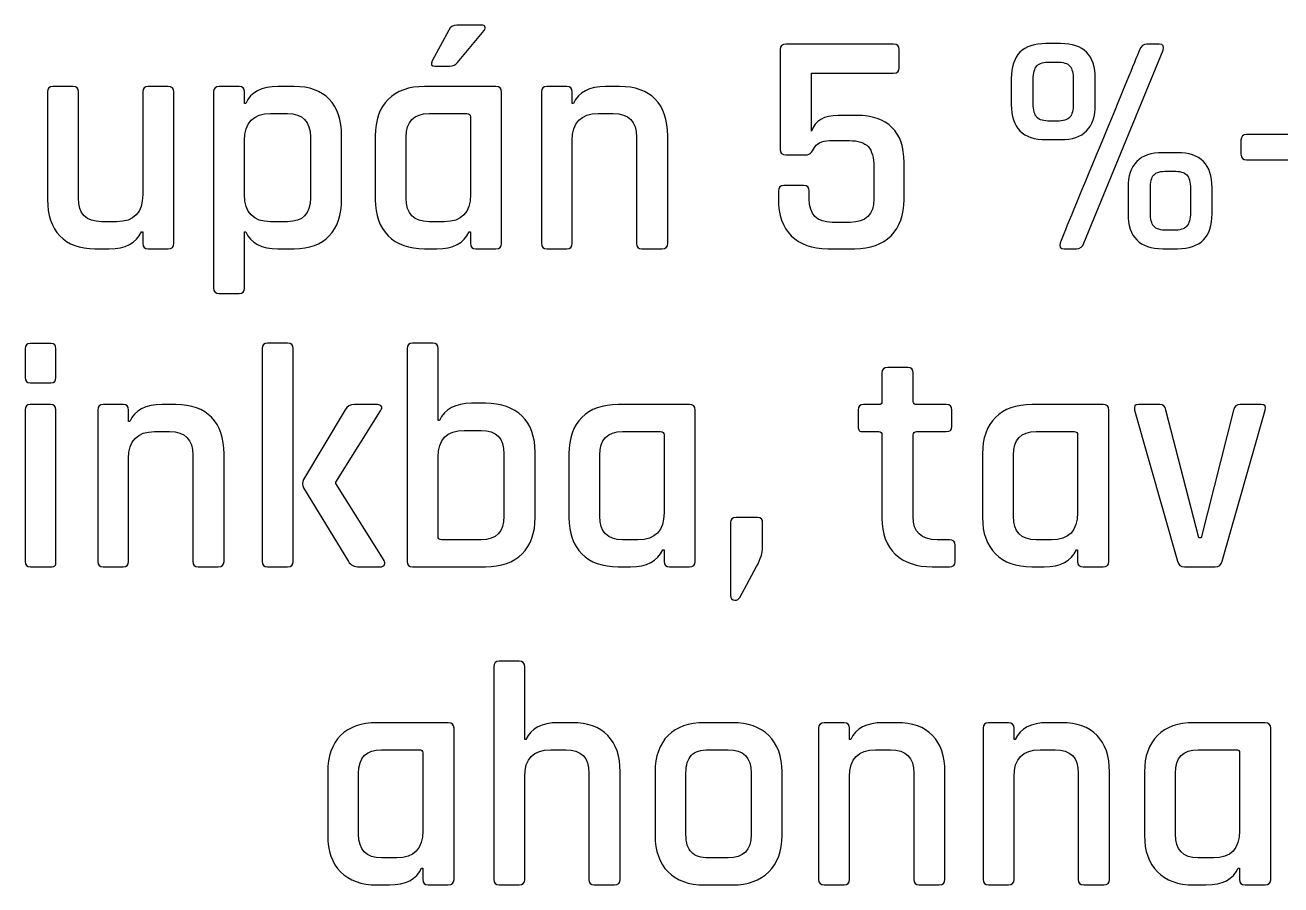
# Model space of a CAD drawing. Extents: x 5 to 177, y 88 to 167.
# Drawn here: x 57.88 to 75.98, y 108.56 to 120.96 of the extents above; entities that cross this region are included whole.
import ezdxf

# ---------------------------------------------------------------- set-up
doc = ezdxf.new("R2010")
doc.units = 0
doc.layers.add('Layer_1', color=7, linetype='CONTINUOUS')

msp = doc.modelspace()

# ---------------------------------------------------------------- linework, layer by layer
at = {"layer": 'Layer_1', "color": 7}
for points in [[(64.457461, 120.958376), (64.099172, 120.958376), (64.099172, 120.958376)], [(63.985069, 120.885064), (63.745841, 120.444644)], [(64.108542, 120.421491), (64.49329, 120.880102)], [(68.763004, 120.605048), (68.763004, 119.164722)], [(70.395702, 120.682769), (68.841276, 120.682769), (68.841276, 120.682769)], [(70.478385, 120.34377), (70.478385, 120.605048)], [(72.80341, 120.692139), (72.592847, 120.692139), (72.592847, 120.692139)], [(73.138549, 117.81645), (74.280118, 120.595676)], [(74.225548, 120.682769), (74.041993, 120.682769), (74.041993, 120.682769)], [(72.652379, 120.425902), (72.74829, 120.425902)], [(72.652379, 120.425902), (72.652379, 120.425902)], [(63.783326, 120.36637), (63.99885, 120.36637)], [(69.212796, 119.430959), (69.212796, 120.265498), (70.395702, 120.265498)], [(72.092896, 120.187777), (72.092896, 119.811849)], [(73.303364, 119.811849), (73.303364, 120.187777)], [(58.568827, 120.073124), (58.279439, 120.073124), (58.279439, 120.073124)], [(59.939702, 120.073124), (59.651415, 120.073124)], [(60.962757, 120.073124), (60.67392, 120.073124), (60.67392, 120.073124)], [(61.755954, 120.073124), (61.52224, 120.073124)], [(64.663616, 120.073124), (63.63615, 120.073124), (63.63615, 120.073124)], [(65.686119, 120.073124), (65.397284, 120.073124), (65.397284, 120.073124)], [(66.447348, 120.073124), (66.245605, 120.073124)], [(72.409293, 119.82563), (72.409293, 120.173996)], [(72.986415, 120.173996), (72.986415, 119.82563)], [(58.201718, 119.994853), (58.201718, 118.444835)], [(58.646548, 118.463574), (58.646548, 119.994853)], [(59.57259, 119.994853), (59.57259, 118.513736)], [(60.022382, 117.812039), (60.022382, 119.994853)], [(60.595645, 119.994853), (60.595645, 117.165465)], [(61.058668, 119.830038), (61.040478, 119.830038), (61.040478, 119.994853)], [(64.745746, 117.812039), (64.745746, 119.995403)], [(65.319563, 119.994853), (65.319563, 117.812039)], [(65.782032, 119.830038), (65.764393, 119.830038), (65.764393, 119.994853)], [(61.416957, 119.683415), (61.659493, 119.683415)], [(61.416957, 119.683415), (61.416957, 119.683415)], [(63.70009, 119.683415), (64.245795, 119.683415)], [(63.70009, 119.683415), (63.70009, 119.683415)], [(66.140322, 119.683415), (66.355296, 119.683415)], [(69.868189, 119.655853), (69.598094, 119.655853)], [(64.296507, 119.637664), (64.296507, 118.513736)], [(72.74829, 119.573173), (72.652379, 119.573173)], [(61.040478, 118.513736), (61.040478, 119.293155)], [(61.990221, 119.343868), (61.990221, 118.463574)], [(62.438909, 118.444835), (62.438909, 119.362057)], [(62.925633, 119.362057), (62.925633, 118.444835)], [(63.370466, 118.463574), (63.370466, 119.343868)], [(65.764393, 117.812039), (65.764393, 119.293706)], [(66.690435, 119.343868), (66.690435, 117.812039)], [(67.140226, 117.812039), (67.140226, 119.362057)], [(69.474072, 119.293155), (69.758498, 119.293155)], [(72.592847, 119.306936), (72.80341, 119.306936)], [(75.403493, 119.298117), (75.403493, 119.09637)], [(76.389619, 119.380796), (75.481767, 119.380796), (75.481767, 119.380796)], [(74.48627, 119.11897), (74.275707, 119.11897), (74.275707, 119.11897)], [(68.841276, 119.087), (69.130113, 119.087)], [(70.547286, 118.444835), (70.547286, 118.976756)], [(75.481767, 119.013687), (76.389619, 119.013687)], [(70.111276, 118.912816), (70.111276, 118.449796)], [(74.339648, 118.853284), (74.431703, 118.853284)], [(74.339648, 118.853284), (74.339648, 118.853284)], [(68.735993, 118.564449), (68.735993, 118.444835)], [(69.102551, 118.646578), (68.813714, 118.646578)], [(69.180273, 118.449796), (69.180273, 118.564449)], [(73.775756, 118.614608), (73.775756, 118.23868)], [(74.097114, 118.256869), (74.097114, 118.600827)], [(74.674236, 118.600827), (74.674236, 118.256869)], [(74.986224, 118.23868), (74.986224, 118.614608)], [(59.197215, 118.124027), (58.977279, 118.124027)], [(61.659493, 118.124027), (61.416957, 118.124027)], [(63.920026, 118.124027), (63.70009, 118.124027)], [(69.772279, 118.114657), (69.510453, 118.114657)], [(59.554401, 117.977404), (59.57259, 117.977404), (59.57259, 117.812039)], [(61.040478, 117.165465), (61.040478, 117.977404), (61.058668, 117.977404)], [(64.278315, 117.977404), (64.296507, 117.977404), (64.296507, 117.812039)], [(74.431703, 118.000005), (74.339648, 118.000005)], [(58.885226, 117.734318), (59.091932, 117.734318)], [(59.651415, 117.734318), (59.939702, 117.734318)], [(61.52224, 117.734318), (61.755954, 117.734318)], [(63.63615, 117.734318), (63.814743, 117.734318)], [(64.374228, 117.734318), (64.663616, 117.734318)], [(65.397284, 117.734318), (65.686119, 117.734318)], [(66.768156, 117.734318), (67.057544, 117.734318)], [(69.44651, 117.734318), (69.836219, 117.734318)], [(72.853573, 117.734318), (73.032716, 117.734318)], [(74.275707, 117.734318), (74.48627, 117.734318)], [(60.67392, 117.087741), (60.962757, 117.087741)], [(57.878156, 116.293991), (57.878156, 115.876723)], [(58.249673, 116.367304), (57.951466, 116.367304), (57.951466, 116.367304)], [(58.322986, 115.876723), (58.322986, 116.293991)], [(61.295139, 116.293991), (61.295139, 113.225928)], [(61.662248, 116.372265), (61.37286, 116.372265), (61.37286, 116.372265)], [(61.739969, 113.225928), (61.739969, 116.293991)], [(63.386451, 116.293991), (63.386451, 113.225928)], [(63.75356, 116.372265), (63.464172, 116.372265), (63.464172, 116.372265)], [(63.84947, 115.257708), (63.830731, 115.257708), (63.830731, 116.293991)], [(70.600203, 116.023345), (70.310815, 116.023345), (70.310815, 116.023345)], [(70.228133, 115.945624), (70.228133, 115.532764)], [(70.677924, 115.532764), (70.677924, 115.945624)], [(57.951466, 115.799001), (58.249673, 115.799001)], [(58.245265, 115.487013), (57.951466, 115.487013), (57.951466, 115.487013)], [(59.290921, 115.487013), (59.002083, 115.487013), (59.002083, 115.487013)], [(60.052148, 115.487013), (59.850404, 115.487013)], [(62.955399, 115.487013), (62.625221, 115.487013), (62.625221, 115.487013)], [(64.514236, 115.505202), (64.313043, 115.505202)], [(67.453868, 115.487013), (66.426402, 115.487013), (66.426402, 115.487013)], [(70.182382, 115.487013), (69.962449, 115.487013)], [(71.154727, 115.487013), (70.728086, 115.487013)], [(73.415813, 115.487013), (72.388346, 115.487013), (72.388346, 115.487013)], [(74.23216, 115.487013), (73.925134, 115.487013), (73.925134, 115.487013)], [(75.695088, 115.487013), (75.392469, 115.487013)], [(57.878156, 115.409292), (57.878156, 113.225928)], [(58.322986, 113.225928), (58.322986, 115.409292)], [(58.924362, 115.408742), (58.924362, 113.225928)], [(59.386831, 115.243927), (59.369192, 115.243927), (59.369192, 115.408742)], [(62.491826, 115.4137), (61.891003, 114.409387)], [(63.051312, 113.239709), (62.354576, 114.349305), (62.354576, 114.368047), (63.00115, 115.394961)], [(67.535998, 113.225928), (67.535998, 115.408742)], [(69.884174, 115.408742), (69.884174, 115.170617)], [(71.23741, 115.170617), (71.23741, 115.408742)], [(73.497942, 113.225928), (73.497942, 115.408742)], [(73.870013, 115.408742), (74.489028, 113.230339)], [(75.296008, 115.408742), (74.828575, 113.565478), (74.796055, 113.565478), (74.319254, 115.408742)], [(75.131193, 113.230339), (75.750208, 115.408742)], [(59.745121, 115.097304), (59.960095, 115.097304)], [(64.207209, 115.115493), (64.450296, 115.115493)], [(64.207209, 115.115493), (64.207209, 115.115493)], [(66.490895, 115.097304), (67.036047, 115.097304)], [(66.490895, 115.097304), (66.490895, 115.097304)], [(67.08731, 115.051002), (67.08731, 113.927625)], [(69.962449, 115.097304), (70.182382, 115.097304)], [(70.228133, 115.051002), (70.228133, 113.849904)], [(70.677924, 113.872505), (70.677924, 115.051002)], [(70.728086, 115.097304), (71.154727, 115.097304)], [(72.45284, 115.097304), (72.997991, 115.097304)], [(72.45284, 115.097304), (72.45284, 115.097304)], [(73.048701, 115.051002), (73.048701, 113.927625)], [(60.295234, 114.757757), (60.295234, 113.225928)], [(60.745026, 113.225928), (60.745026, 114.775946)], [(64.780473, 114.775946), (64.780473, 113.877463)], [(65.229715, 113.858724), (65.229715, 114.799097)], [(65.715885, 114.775946), (65.715885, 113.858724)], [(66.160715, 113.877463), (66.160715, 114.757757)], [(71.677279, 114.775946), (71.677279, 113.858724)], [(72.122659, 113.877463), (72.122659, 114.757757)], [(59.369192, 113.225928), (59.369192, 114.707594)], [(63.830731, 113.588075), (63.830731, 114.730195)], [(61.891003, 114.285365), (62.537577, 113.225928)], [(68.435581, 113.858724), (68.123593, 113.858724), (68.123593, 113.858724)], [(68.045872, 113.785411), (68.045872, 112.739758)], [(68.508894, 113.427674), (68.508894, 113.785411)], [(64.450296, 113.537916), (63.88144, 113.537916)], [(66.710828, 113.537916), (66.490895, 113.537916)], [(71.201029, 113.537916), (71.021883, 113.537916)], [(72.672773, 113.537916), (72.45284, 113.537916)], [(67.068567, 113.391293), (67.08731, 113.391293), (67.08731, 113.225928)], [(71.283158, 113.221519), (71.283158, 113.459644)], [(73.030512, 113.391293), (73.048701, 113.391293), (73.048701, 113.225928)], [(57.956427, 113.148207), (58.249673, 113.148207)], [(59.002083, 113.148207), (59.290921, 113.148207)], [(60.372955, 113.148207), (60.662343, 113.148207)], [(61.37286, 113.148207), (61.662248, 113.148207)], [(62.693573, 113.148207), (62.99178, 113.148207)], [(63.464172, 113.148207), (64.514236, 113.148207)], [(66.426402, 113.148207), (66.605548, 113.148207)], [(67.165031, 113.148207), (67.453868, 113.148207)], [(68.178164, 112.707785), (68.4218, 113.152618)], [(70.953534, 113.148207), (71.201029, 113.148207)], [(72.388346, 113.148207), (72.567492, 113.148207)], [(73.126975, 113.148207), (73.415813, 113.148207)], [(74.5899, 113.148207), (75.030322, 113.148207)], [(64.63385, 111.70788), (64.63385, 108.639817)], [(65.000959, 111.786154), (64.711572, 111.786154), (64.711572, 111.786154)], [(65.09687, 110.657816), (65.078681, 110.657816), (65.078681, 111.70788)], [(63.977904, 110.900902), (62.950437, 110.900902), (62.950437, 110.900902)], [(64.060036, 108.639817), (64.060036, 110.822631)], [(65.761636, 110.900902), (65.560442, 110.900902)], [(68.072881, 110.900902), (67.669393, 110.900902), (67.669393, 110.900902)], [(69.315872, 110.822631), (69.315872, 108.639817)], [(69.682981, 110.900902), (69.394146, 110.900902), (69.394146, 110.900902)], [(69.778894, 110.657816), (69.760702, 110.657816), (69.760702, 110.822631)], [(70.44366, 110.900902), (70.242464, 110.900902)], [(71.687202, 110.822631), (71.687202, 108.639817)], [(72.053758, 110.900902), (71.764923, 110.900902), (71.764923, 110.900902)], [(72.149671, 110.657816), (72.132032, 110.657816), (72.132032, 110.822631)], [(72.814987, 110.900902), (72.613243, 110.900902)], [(75.750208, 110.900902), (74.722742, 110.900902), (74.722742, 110.900902)], [(75.832341, 108.639817), (75.832341, 110.822631)], [(63.014931, 110.511193), (63.560082, 110.511193)], [(63.014931, 110.511193), (63.014931, 110.511193)], [(63.610795, 110.464891), (63.610795, 109.341514)], [(65.454609, 110.511193), (65.670134, 110.511193)], [(67.733884, 110.511193), (68.013351, 110.511193)], [(67.733884, 110.511193), (67.733884, 110.511193)], [(70.137184, 110.511193), (70.352158, 110.511193)], [(72.50796, 110.511193), (72.722935, 110.511193)], [(74.787235, 110.511193), (75.332387, 110.511193)], [(74.787235, 110.511193), (74.787235, 110.511193)], [(75.383099, 110.464891), (75.383099, 109.341514)], [(62.239923, 110.189835), (62.239923, 109.272612)], [(62.684753, 109.291352), (62.684753, 110.171645)], [(65.078681, 108.639817), (65.078681, 110.121483)], [(66.005273, 110.171645), (66.005273, 108.639817)], [(66.454514, 108.639817), (66.454514, 110.189835)], [(66.958876, 110.189835), (66.958876, 109.272612)], [(67.403706, 109.286393), (67.403706, 110.176054)], [(68.343529, 110.176054), (68.343529, 109.286393)], [(68.788359, 109.272612), (68.788359, 110.189835)], [(69.760702, 108.639817), (69.760702, 110.121483)], [(70.687297, 110.171645), (70.687297, 108.639817)], [(71.136535, 108.639817), (71.136535, 110.189835)], [(72.132032, 108.639817), (72.132032, 110.121483)], [(73.058074, 110.171645), (73.058074, 108.639817)], [(73.507865, 108.639817), (73.507865, 110.189835)], [(74.012227, 110.189835), (74.012227, 109.272612)], [(74.457058, 109.291352), (74.457058, 110.171645)], [(63.234866, 108.951805), (63.014931, 108.951805)], [(63.592603, 108.805182), (63.610795, 108.805182), (63.610795, 108.639817)], [(68.013351, 108.951805), (67.733884, 108.951805)], [(75.007171, 108.951805), (74.787235, 108.951805)], [(75.36491, 108.805182), (75.383099, 108.805182), (75.383099, 108.639817)], [(62.950437, 108.562095), (63.129583, 108.562095)], [(63.689066, 108.562095), (63.977904, 108.562095)], [(64.711572, 108.562095), (65.000959, 108.562095)], [(66.082443, 108.562095), (66.371831, 108.562095)], [(67.669393, 108.562095), (68.072881, 108.562095)], [(69.394146, 108.562095), (69.682981, 108.562095)], [(70.765018, 108.562095), (71.054406, 108.562095)], [(71.764923, 108.562095), (72.053758, 108.562095)], [(73.135795, 108.562095), (73.425183, 108.562095)], [(74.722742, 108.562095), (74.901888, 108.562095)], [(75.461371, 108.562095), (75.750208, 108.562095)]]:
    msp.add_lwpolyline(points, dxfattribs=at)
for points in [[(64.099172, 120.958376), (64.044491, 120.958376), (64.006236, 120.933747), (63.985069, 120.885064)], [(64.505417, 120.93743), (64.497656, 120.951188), (64.481803, 120.958376), (64.457461, 120.958376)], [(64.49329, 120.880102), (64.508812, 120.904444), (64.513178, 120.923672), (64.505417, 120.93743)], [(68.841276, 120.682769), (68.789417, 120.682769), (68.763004, 120.656907), (68.763004, 120.605048)], [(70.478385, 120.605048), (70.478385, 120.656907), (70.450735, 120.682769), (70.395702, 120.682769)], [(72.592847, 120.692139), (72.259472, 120.692139), (72.092896, 120.523974), (72.092896, 120.187777)], [(73.303364, 120.187777), (73.303364, 120.523974), (73.136433, 120.692139), (72.80341, 120.692139)], [(73.940568, 120.600637), (73.873541, 120.432715), (73.684122, 119.971965), (73.372266, 119.219842)], [(74.041993, 120.682769), (73.998955, 120.682769), (73.965263, 120.65567), (73.940568, 120.600637)], [(74.280118, 120.595676), (74.301638, 120.653531), (74.283403, 120.682769), (74.225548, 120.682769)], [(63.745841, 120.444644), (63.721499, 120.392433), (63.73429, 120.36637), (63.783326, 120.36637)], [(63.99885, 120.36637), (64.044711, 120.36637), (64.081025, 120.384805), (64.108542, 120.421491)], [(72.409293, 120.173996), (72.409293, 120.268893), (72.426381, 120.334643), (72.461659, 120.371332)], [(72.461659, 120.371332), (72.496937, 120.40802), (72.560304, 120.425902), (72.652379, 120.425902)], [(72.74829, 120.425902), (72.839659, 120.425902), (72.902939, 120.40703), (72.936806, 120.368574)], [(72.936806, 120.368574), (72.970319, 120.330477), (72.986415, 120.265718), (72.986415, 120.173996)], [(70.395702, 120.265498), (70.450735, 120.265498), (70.478385, 120.291911), (70.478385, 120.34377)], [(58.279439, 120.073124), (58.227581, 120.073124), (58.201718, 120.046711), (58.201718, 119.994853)], [(58.646548, 119.994853), (58.646548, 120.046711), (58.620685, 120.073124), (58.568827, 120.073124)], [(59.651415, 120.073124), (59.599203, 120.073124), (59.57259, 120.046711), (59.57259, 119.994853)], [(60.022382, 119.994853), (60.022382, 120.046711), (59.995088, 120.073124), (59.939702, 120.073124)], [(60.67392, 120.073124), (60.621709, 120.073124), (60.595645, 120.046711), (60.595645, 119.994853)], [(61.040478, 119.994853), (61.040478, 120.046711), (61.014263, 120.073124), (60.962757, 120.073124)], [(61.52224, 120.073124), (61.286585, 120.073124), (61.132045, 119.991963), (61.058668, 119.830038)], [(62.26252, 119.88957), (62.144693, 120.011984), (61.976087, 120.073124), (61.755954, 120.073124)], [(63.63615, 120.073124), (63.409666, 120.073124), (63.234666, 120.011191), (63.110841, 119.887366)], [(64.745746, 119.995403), (64.745746, 120.047261), (64.71865, 120.073124), (64.663616, 120.073124)], [(65.397284, 120.073124), (65.345073, 120.073124), (65.319563, 120.046711), (65.319563, 119.994853)], [(65.764393, 119.994853), (65.764393, 120.046711), (65.737624, 120.073124), (65.686119, 120.073124)], [(66.245605, 120.073124), (66.009949, 120.073124), (65.85541, 119.991963), (65.782032, 119.830038)], [(66.96108, 119.88957), (66.841841, 120.011984), (66.670657, 120.073124), (66.447348, 120.073124)], [(62.438909, 119.362057), (62.438909, 119.591362), (62.379995, 119.767156), (62.26252, 119.88957)], [(63.110841, 119.887366), (62.987016, 119.763541), (62.925633, 119.588187), (62.925633, 119.362057)], [(67.140226, 119.362057), (67.140226, 119.591362), (67.080319, 119.767156), (66.96108, 119.88957)], [(72.461659, 119.628294), (72.426381, 119.664983), (72.409293, 119.730732), (72.409293, 119.82563)], [(72.986415, 119.82563), (72.986415, 119.733907), (72.970319, 119.668598), (72.936806, 119.630498)], [(61.040478, 119.293155), (61.040478, 119.553152), (61.166132, 119.683415), (61.416957, 119.683415)], [(61.659493, 119.683415), (61.879627, 119.683415), (61.990221, 119.569998), (61.990221, 119.343868)], [(63.370466, 119.343868), (63.370466, 119.569998), (63.479957, 119.683415), (63.70009, 119.683415)], [(64.245795, 119.683415), (64.279661, 119.683415), (64.296507, 119.668003), (64.296507, 119.637664)], [(65.764393, 119.293706), (65.764393, 119.553703), (65.889497, 119.683415), (66.140322, 119.683415)], [(66.355296, 119.683415), (66.578604, 119.683415), (66.690435, 119.569998), (66.690435, 119.343868)], [(69.598094, 119.655853), (69.393483, 119.655853), (69.265007, 119.580536), (69.212796, 119.430959)], [(70.373105, 119.483875), (70.257041, 119.598528), (70.088675, 119.655853), (69.868189, 119.655853)], [(72.092896, 119.811849), (72.092896, 119.475651), (72.259472, 119.306936), (72.592847, 119.306936)], [(72.80341, 119.306936), (73.136433, 119.306936), (73.303364, 119.475651), (73.303364, 119.811849)], [(70.547286, 118.976756), (70.547286, 119.200064), (70.489168, 119.36887), (70.373105, 119.483875)], [(72.652379, 119.573173), (72.560304, 119.573173), (72.496937, 119.591605), (72.461659, 119.628294)], [(72.936806, 119.630498), (72.902939, 119.592045), (72.839659, 119.573173), (72.74829, 119.573173)], [(69.329653, 119.261185), (69.368106, 119.282705), (69.415863, 119.293155), (69.474072, 119.293155)], [(69.758498, 119.293155), (69.886909, 119.293155), (69.977528, 119.263917), (70.030797, 119.206061)], [(75.481767, 119.380796), (75.429556, 119.380796), (75.403493, 119.35315), (75.403493, 119.298117)], [(68.763004, 119.164722), (68.763004, 119.112863), (68.789417, 119.087), (68.841276, 119.087)], [(69.130113, 119.087), (69.178797, 119.087), (69.220622, 119.122081), (69.254136, 119.192283)], [(69.254136, 119.192283), (69.26613, 119.216625), (69.291553, 119.239666), (69.329653, 119.261185)], [(70.030797, 119.206061), (70.084419, 119.147853), (70.111276, 119.050399), (70.111276, 118.912816)], [(73.372266, 119.219842), (73.060058, 118.46772), (72.869205, 117.999894), (72.799002, 117.81645)], [(74.275707, 119.11897), (73.942332, 119.11897), (73.775756, 118.950806), (73.775756, 118.614608)], [(74.986224, 118.614608), (74.986224, 118.950806), (74.819998, 119.11897), (74.48627, 119.11897)], [(75.403493, 119.09637), (75.403493, 119.041337), (75.429556, 119.013687), (75.481767, 119.013687)], [(74.097114, 118.600827), (74.097114, 118.695725), (74.113562, 118.761474), (74.146723, 118.798163)], [(74.146723, 118.798163), (74.18059, 118.834852), (74.245103, 118.853284), (74.339648, 118.853284)], [(74.431703, 118.853284), (74.523422, 118.853284), (74.586592, 118.834852), (74.62187, 118.798163)], [(74.62187, 118.798163), (74.657148, 118.761474), (74.674236, 118.695725), (74.674236, 118.600827)], [(68.813714, 118.646578), (68.761858, 118.646578), (68.735993, 118.619482), (68.735993, 118.564449)], [(69.180273, 118.564449), (69.180273, 118.619482), (69.15441, 118.646578), (69.102551, 118.646578)], [(58.201718, 118.444835), (58.201718, 118.218704), (58.260832, 118.043351), (58.37866, 117.919526)], [(58.977279, 118.124027), (58.757145, 118.124027), (58.646548, 118.237091), (58.646548, 118.463574)], [(59.57259, 118.513736), (59.57259, 118.253739), (59.447687, 118.124027), (59.197215, 118.124027)], [(61.416957, 118.124027), (61.166132, 118.124027), (61.040478, 118.253739), (61.040478, 118.513736)], [(61.990221, 118.463574), (61.990221, 118.237091), (61.879627, 118.124027), (61.659493, 118.124027)], [(62.26252, 117.919526), (62.379995, 118.043351), (62.438909, 118.218704), (62.438909, 118.444835)], [(62.925633, 118.444835), (62.925633, 118.221526), (62.987016, 118.047519), (63.110841, 117.922283)], [(63.70009, 118.124027), (63.479957, 118.124027), (63.370466, 118.237091), (63.370466, 118.463574)], [(64.296507, 118.513736), (64.296507, 118.253739), (64.170851, 118.124027), (63.920026, 118.124027)], [(68.735993, 118.444835), (68.735993, 118.221526), (68.797576, 118.047519), (68.921754, 117.922283)], [(69.510453, 118.114657), (69.290317, 118.114657), (69.180273, 118.226841), (69.180273, 118.449796)], [(70.111276, 118.449796), (70.111276, 118.226841), (69.998762, 118.114657), (69.772279, 118.114657)], [(70.359324, 117.922283), (70.484913, 118.047519), (70.547286, 118.221526), (70.547286, 118.444835)], [(73.775756, 118.23868), (73.775756, 117.902483), (73.942332, 117.734318), (74.275707, 117.734318)], [(74.146723, 118.057329), (74.113562, 118.095429), (74.097114, 118.162325), (74.097114, 118.256869)], [(74.48627, 117.734318), (74.819998, 117.734318), (74.986224, 117.902483), (74.986224, 118.23868)], [(74.674236, 118.256869), (74.674236, 118.162325), (74.657148, 118.095429), (74.62187, 118.057329)], [(74.339648, 118.000005), (74.245103, 118.000005), (74.18059, 118.018877), (74.146723, 118.057329)], [(74.62187, 118.057329), (74.586592, 118.018877), (74.523422, 118.000005), (74.431703, 118.000005)], [(58.37866, 117.919526), (58.496135, 117.795701), (58.665093, 117.734318), (58.885226, 117.734318)], [(59.091932, 117.734318), (59.327234, 117.734318), (59.481023, 117.815126), (59.554401, 117.977404)], [(61.058668, 117.977404), (61.132045, 117.815479), (61.286585, 117.734318), (61.52224, 117.734318)], [(61.755954, 117.734318), (61.976087, 117.734318), (62.144693, 117.795701), (62.26252, 117.919526)], [(63.110841, 117.922283), (63.234666, 117.797047), (63.409666, 117.734318), (63.63615, 117.734318)], [(63.814743, 117.734318), (64.050045, 117.734318), (64.204937, 117.815126), (64.278315, 117.977404)], [(68.921754, 117.922283), (69.045579, 117.797047), (69.220379, 117.734318), (69.44651, 117.734318)], [(69.836219, 117.734318), (70.059527, 117.734318), (70.234088, 117.797047), (70.359324, 117.922283)], [(59.57259, 117.812039), (59.57259, 117.760181), (59.599203, 117.734318), (59.651415, 117.734318)], [(59.939702, 117.734318), (59.995088, 117.734318), (60.022382, 117.760181), (60.022382, 117.812039)], [(64.296507, 117.812039), (64.296507, 117.760181), (64.32237, 117.734318), (64.374228, 117.734318)], [(64.663616, 117.734318), (64.71865, 117.734318), (64.745746, 117.760181), (64.745746, 117.812039)], [(65.319563, 117.812039), (65.319563, 117.760181), (65.345073, 117.734318), (65.397284, 117.734318)], [(65.686119, 117.734318), (65.737624, 117.734318), (65.764393, 117.760181), (65.764393, 117.812039)], [(66.690435, 117.812039), (66.690435, 117.760181), (66.716298, 117.734318), (66.768156, 117.734318)], [(67.057544, 117.734318), (67.112577, 117.734318), (67.140226, 117.760181), (67.140226, 117.812039)], [(72.799002, 117.81645), (72.780305, 117.761417), (72.798892, 117.734318), (72.853573, 117.734318)], [(73.032716, 117.734318), (73.084574, 117.734318), (73.119852, 117.761417), (73.138549, 117.81645)], [(60.595645, 117.165465), (60.595645, 117.113607), (60.621709, 117.087741), (60.67392, 117.087741)], [(60.962757, 117.087741), (61.014263, 117.087741), (61.040478, 117.113607), (61.040478, 117.165465)], [(57.951466, 116.367304), (57.90243, 116.367304), (57.878156, 116.342677), (57.878156, 116.293991)], [(58.322986, 116.293991), (58.322986, 116.342677), (58.298357, 116.367304), (58.249673, 116.367304)], [(61.37286, 116.372265), (61.321002, 116.372265), (61.295139, 116.346205), (61.295139, 116.293991)], [(61.739969, 116.293991), (61.739969, 116.346205), (61.713753, 116.372265), (61.662248, 116.372265)], [(63.464172, 116.372265), (63.412314, 116.372265), (63.386451, 116.345852), (63.386451, 116.293991)], [(63.830731, 116.293991), (63.830728, 116.345852), (63.805065, 116.372265), (63.75356, 116.372265)], [(70.310815, 116.023345), (70.255782, 116.023345), (70.228133, 115.997483), (70.228133, 115.945624)], [(70.677924, 115.945624), (70.677924, 115.997483), (70.652061, 116.023345), (70.600203, 116.023345)], [(57.878156, 115.876723), (57.878156, 115.824511), (57.90243, 115.799001), (57.951466, 115.799001)], [(58.249673, 115.799001), (58.298357, 115.799001), (58.322986, 115.824511), (58.322986, 115.876723)], [(57.951466, 115.487013), (57.90243, 115.487013), (57.878156, 115.46115), (57.878156, 115.409292)], [(58.322986, 115.409292), (58.322986, 115.46115), (58.297123, 115.487013), (58.245265, 115.487013)], [(59.002083, 115.487013), (58.949872, 115.487013), (58.924362, 115.4606), (58.924362, 115.408742)], [(59.369192, 115.408742), (59.369192, 115.4606), (59.342426, 115.487013), (59.290921, 115.487013)], [(59.850404, 115.487013), (59.614748, 115.487013), (59.460209, 115.405852), (59.386831, 115.243927)], [(60.565882, 115.303459), (60.446643, 115.425873), (60.275456, 115.487013), (60.052148, 115.487013)], [(62.625221, 115.487013), (62.564191, 115.487013), (62.519343, 115.462736), (62.491826, 115.4137)], [(63.012726, 115.461658), (63.00179, 115.478239), (62.982562, 115.487013), (62.955399, 115.487013)], [(64.313043, 115.505202), (64.080209, 115.505202), (63.926023, 115.422808), (63.84947, 115.257708)], [(65.041749, 115.319444), (64.916513, 115.443269), (64.740719, 115.505202), (64.514236, 115.505202)], [(66.426402, 115.487013), (66.199918, 115.487013), (66.025118, 115.42508), (65.901646, 115.301255)], [(67.535998, 115.408742), (67.535998, 115.4606), (67.508902, 115.487013), (67.453868, 115.487013)], [(69.962449, 115.487013), (69.91059, 115.487013), (69.884174, 115.4606), (69.884174, 115.408742)], [(70.228133, 115.532764), (70.228133, 115.502073), (70.213073, 115.487013), (70.182382, 115.487013)], [(70.728086, 115.487013), (70.694573, 115.487013), (70.677924, 115.502073), (70.677924, 115.532764)], [(71.23741, 115.408742), (71.23741, 115.4606), (71.209761, 115.487013), (71.154727, 115.487013)], [(72.388346, 115.487013), (72.161863, 115.487013), (71.987063, 115.42508), (71.863591, 115.301255)], [(73.497942, 115.408742), (73.497942, 115.4606), (73.470846, 115.487013), (73.415813, 115.487013)], [(73.925134, 115.487013), (73.876098, 115.487013), (73.857666, 115.4606), (73.870013, 115.408742)], [(74.319254, 115.408742), (74.310082, 115.4606), (74.280844, 115.487013), (74.23216, 115.487013)], [(75.392469, 115.487013), (75.340611, 115.487013), (75.308, 115.4606), (75.296008, 115.408742)], [(75.750208, 115.408742), (75.768553, 115.4606), (75.750121, 115.487013), (75.695088, 115.487013)], [(60.745026, 114.775946), (60.745026, 115.005251), (60.685121, 115.181045), (60.565882, 115.303459)], [(63.00115, 115.394961), (63.019494, 115.422477), (63.02331, 115.444725), (63.012726, 115.461658)], [(65.229715, 114.799097), (65.229715, 115.022405), (65.167338, 115.195972), (65.041749, 115.319444)], [(65.901646, 115.301255), (65.777468, 115.177077), (65.715885, 115.002076), (65.715885, 114.775946)], [(71.863591, 115.301255), (71.739413, 115.177077), (71.677279, 115.002076), (71.677279, 114.775946)], [(69.884174, 115.170617), (69.884174, 115.1431), (69.889776, 115.123675), (69.900713, 115.112739)], [(71.154727, 115.097304), (71.209761, 115.097304), (71.23741, 115.121581), (71.23741, 115.170617)], [(59.369192, 114.707594), (59.369192, 114.967592), (59.494296, 115.097304), (59.745121, 115.097304)], [(59.960095, 115.097304), (60.183403, 115.097304), (60.295234, 114.983887), (60.295234, 114.757757)], [(63.830731, 114.730195), (63.830731, 114.987017), (63.956384, 115.115493), (64.207209, 115.115493)], [(64.450296, 115.115493), (64.670429, 115.115493), (64.780473, 115.002076), (64.780473, 114.775946)], [(66.160715, 114.757757), (66.160715, 114.983887), (66.270762, 115.097304), (66.490895, 115.097304)], [(67.036047, 115.097304), (67.069914, 115.097304), (67.08731, 115.081341), (67.08731, 115.051002)], [(69.900713, 115.112739), (69.911296, 115.102155), (69.93211, 115.097304), (69.962449, 115.097304)], [(70.182382, 115.097304), (70.213073, 115.097304), (70.228133, 115.081694), (70.228133, 115.051002)], [(70.677924, 115.051002), (70.677924, 115.081694), (70.694573, 115.097304), (70.728086, 115.097304)], [(72.122659, 114.757757), (72.122659, 114.983887), (72.232706, 115.097304), (72.45284, 115.097304)], [(72.997991, 115.097304), (73.031858, 115.097304), (73.048701, 115.081341), (73.048701, 115.051002)], [(61.891003, 114.409387), (61.869484, 114.366701), (61.869484, 114.325228), (61.891003, 114.285365)], [(64.780473, 113.877463), (64.780473, 113.650983), (64.670429, 113.537916), (64.450296, 113.537916)], [(65.041749, 113.336172), (65.167338, 113.461408), (65.229715, 113.635415), (65.229715, 113.858724)], [(65.715885, 113.858724), (65.715885, 113.635415), (65.777468, 113.461408), (65.901646, 113.336172)], [(66.490895, 113.537916), (66.270762, 113.537916), (66.160715, 113.65098), (66.160715, 113.877463)], [(67.08731, 113.927625), (67.08731, 113.667628), (66.961653, 113.537916), (66.710828, 113.537916)], [(68.123593, 113.858724), (68.071735, 113.858724), (68.045872, 113.834094), (68.045872, 113.785411)], [(68.508894, 113.785411), (68.508894, 113.834094), (68.484617, 113.858724), (68.435581, 113.858724)], [(71.021883, 113.537916), (70.792577, 113.537916), (70.677924, 113.649196), (70.677924, 113.872505)], [(71.677279, 113.858724), (71.677279, 113.635415), (71.739413, 113.461408), (71.863591, 113.336172)], [(72.45284, 113.537916), (72.232706, 113.537916), (72.122659, 113.65098), (72.122659, 113.877463)], [(73.048701, 113.927625), (73.048701, 113.667628), (72.923598, 113.537916), (72.672773, 113.537916)], [(70.228133, 113.849904), (70.228133, 113.626949), (70.292296, 113.453625), (70.42106, 113.331211)], [(63.88144, 113.537916), (63.847926, 113.537916), (63.830731, 113.554209), (63.830731, 113.588075)], [(71.283158, 113.459644), (71.283158, 113.511503), (71.255709, 113.537916), (71.201029, 113.537916)], [(64.514236, 113.148207), (64.740719, 113.148207), (64.916513, 113.210936), (65.041749, 113.336172)], [(65.901646, 113.336172), (66.025118, 113.210936), (66.199918, 113.148207), (66.426402, 113.148207)], [(66.605548, 113.148207), (66.840851, 113.148207), (66.99519, 113.229368), (67.068567, 113.391293)], [(68.4218, 113.152618), (68.479656, 113.262684), (68.508894, 113.354297), (68.508894, 113.427674)], [(70.42106, 113.331211), (70.549118, 113.208797), (70.727051, 113.148207), (70.953534, 113.148207)], [(71.863591, 113.336172), (71.987063, 113.210936), (72.161863, 113.148207), (72.388346, 113.148207)], [(72.567492, 113.148207), (72.802795, 113.148207), (72.957134, 113.229368), (73.030512, 113.391293)], [(57.878156, 113.225928), (57.878156, 113.174069), (57.904216, 113.148207), (57.956427, 113.148207)], [(58.249673, 113.148207), (58.27719, 113.148207), (58.296968, 113.153608), (58.307551, 113.164192)], [(58.307551, 113.164192), (58.318135, 113.174775), (58.322986, 113.195236), (58.322986, 113.225928)], [(58.924362, 113.225928), (58.924362, 113.174069), (58.949872, 113.148207), (59.002083, 113.148207)], [(59.290921, 113.148207), (59.342426, 113.148207), (59.369192, 113.174069), (59.369192, 113.225928)], [(60.295234, 113.225928), (60.295234, 113.174069), (60.321097, 113.148207), (60.372955, 113.148207)], [(60.662343, 113.148207), (60.717376, 113.148207), (60.745026, 113.174069), (60.745026, 113.225928)], [(61.295139, 113.225928), (61.295139, 113.174069), (61.321002, 113.148207), (61.37286, 113.148207)], [(61.662248, 113.148207), (61.713753, 113.148207), (61.739969, 113.174069), (61.739969, 113.225928)], [(62.537577, 113.225928), (62.571444, 113.174069), (62.62337, 113.148207), (62.693573, 113.148207)], [(62.99178, 113.148207), (63.025647, 113.148207), (63.047541, 113.157424), (63.058477, 113.175768)], [(63.058477, 113.175768), (63.069061, 113.194113), (63.066481, 113.215367), (63.051312, 113.239709)], [(63.386451, 113.225928), (63.386451, 113.174069), (63.412314, 113.148207), (63.464172, 113.148207)], [(67.08731, 113.225928), (67.08731, 113.174069), (67.11282, 113.148207), (67.165031, 113.148207)], [(67.453868, 113.148207), (67.508902, 113.148207), (67.535998, 113.174069), (67.535998, 113.225928)], [(71.201029, 113.148207), (71.255709, 113.148207), (71.283158, 113.172483), (71.283158, 113.221519)], [(73.048701, 113.225928), (73.048701, 113.174069), (73.074764, 113.148207), (73.126975, 113.148207)], [(73.415813, 113.148207), (73.470846, 113.148207), (73.497942, 113.174069), (73.497942, 113.225928)], [(74.489028, 113.230339), (74.501022, 113.175306), (74.534866, 113.148207), (74.5899, 113.148207)], [(75.030322, 113.148207), (75.085355, 113.148207), (75.118846, 113.175306), (75.131193, 113.230339)], [(68.045872, 112.739758), (68.045872, 112.690722), (68.066773, 112.666445), (68.109812, 112.666445)], [(68.109812, 112.666445), (68.143326, 112.666445), (68.166169, 112.680268), (68.178164, 112.707785)], [(64.711572, 111.786154), (64.65936, 111.786154), (64.63385, 111.759741), (64.63385, 111.70788)], [(65.078681, 111.70788), (65.078681, 111.759741), (65.052465, 111.786154), (65.000959, 111.786154)], [(62.950437, 110.900902), (62.723954, 110.900902), (62.549154, 110.838968), (62.425682, 110.715143)], [(64.060036, 110.822631), (64.060033, 110.874489), (64.032937, 110.900902), (63.977904, 110.900902)], [(65.560442, 110.900902), (65.324787, 110.900902), (65.170248, 110.819741), (65.09687, 110.657816)], [(66.275368, 110.717348), (66.156129, 110.839761), (65.984944, 110.900902), (65.761636, 110.900902)], [(67.669393, 110.900902), (67.443263, 110.900902), (67.26846, 110.838968), (67.144635, 110.715143)], [(68.598189, 110.715143), (68.471189, 110.838968), (68.296192, 110.900902), (68.072881, 110.900902)], [(69.394146, 110.900902), (69.341935, 110.900902), (69.315872, 110.874489), (69.315872, 110.822631)], [(69.760702, 110.822631), (69.760702, 110.874489), (69.734486, 110.900902), (69.682981, 110.900902)], [(70.242464, 110.900902), (70.006808, 110.900902), (69.852272, 110.819741), (69.778894, 110.657816)], [(70.957392, 110.717348), (70.838153, 110.839761), (70.666968, 110.900902), (70.44366, 110.900902)], [(71.764923, 110.900902), (71.712712, 110.900902), (71.687202, 110.874489), (71.687202, 110.822631)], [(72.132032, 110.822631), (72.132032, 110.874489), (72.105263, 110.900902), (72.053758, 110.900902)], [(72.613243, 110.900902), (72.377588, 110.900902), (72.223049, 110.819741), (72.149671, 110.657816)], [(73.328719, 110.717348), (73.20948, 110.839761), (73.038295, 110.900902), (72.814987, 110.900902)], [(74.722742, 110.900902), (74.496261, 110.900902), (74.321458, 110.838968), (74.197986, 110.715143)], [(75.832341, 110.822631), (75.832341, 110.874489), (75.805242, 110.900902), (75.750208, 110.900902)], [(62.425682, 110.715143), (62.301504, 110.590966), (62.239923, 110.415965), (62.239923, 110.189835)], [(66.454514, 110.189835), (66.454514, 110.41914), (66.394607, 110.594934), (66.275368, 110.717348)], [(67.144635, 110.715143), (67.02081, 110.590966), (66.958876, 110.415965), (66.958876, 110.189835)], [(68.788359, 110.189835), (68.788359, 110.415965), (68.725189, 110.590966), (68.598189, 110.715143)], [(71.136535, 110.189835), (71.136535, 110.41914), (71.076631, 110.594934), (70.957392, 110.717348)], [(73.507865, 110.189835), (73.507865, 110.41914), (73.447958, 110.594934), (73.328719, 110.717348)], [(74.197986, 110.715143), (74.073808, 110.590966), (74.012227, 110.415965), (74.012227, 110.189835)], [(62.684753, 110.171645), (62.684753, 110.397776), (62.794797, 110.511193), (63.014931, 110.511193)], [(63.560082, 110.511193), (63.593949, 110.511193), (63.610795, 110.49523), (63.610795, 110.464891)], [(65.078681, 110.121483), (65.078681, 110.381481), (65.203784, 110.511193), (65.454609, 110.511193)], [(65.670134, 110.511193), (65.893442, 110.511193), (66.005273, 110.397776), (66.005273, 110.171645)], [(67.403706, 110.176054), (67.403706, 110.292118), (67.429569, 110.377445), (67.481427, 110.430714)], [(67.481427, 110.430714), (67.533639, 110.484336), (67.61782, 110.511193), (67.733884, 110.511193)], [(68.013351, 110.511193), (68.233485, 110.511193), (68.343529, 110.399362), (68.343529, 110.176054)], [(69.760702, 110.121483), (69.760702, 110.381481), (69.886359, 110.511193), (70.137184, 110.511193)], [(70.352158, 110.511193), (70.575466, 110.511193), (70.687297, 110.397776), (70.687297, 110.171645)], [(72.132032, 110.121483), (72.132032, 110.381481), (72.257135, 110.511193), (72.50796, 110.511193)], [(72.722935, 110.511193), (72.946243, 110.511193), (73.058074, 110.397776), (73.058074, 110.171645)], [(74.457058, 110.171645), (74.457058, 110.397776), (74.567102, 110.511193), (74.787235, 110.511193)], [(75.332387, 110.511193), (75.366253, 110.511193), (75.383099, 110.49523), (75.383099, 110.464891)], [(63.610795, 109.341514), (63.610795, 109.081517), (63.485691, 108.951805), (63.234866, 108.951805)], [(75.383099, 109.341514), (75.383099, 109.081517), (75.257996, 108.951805), (75.007171, 108.951805)], [(62.239923, 109.272612), (62.239923, 109.049304), (62.301504, 108.875297), (62.425682, 108.750061)], [(63.014931, 108.951805), (62.794797, 108.951805), (62.684753, 109.064869), (62.684753, 109.291352)], [(66.958876, 109.272612), (66.958876, 109.049304), (67.02081, 108.875297), (67.144635, 108.750061)], [(67.481427, 109.032283), (67.429569, 109.085553), (67.403706, 109.17033), (67.403706, 109.286393)], [(68.343529, 109.286393), (68.343529, 109.063085), (68.233485, 108.951805), (68.013351, 108.951805)], [(68.598189, 108.750061), (68.725189, 108.875297), (68.788359, 109.049304), (68.788359, 109.272612)], [(74.012227, 109.272612), (74.012227, 109.049304), (74.073808, 108.875297), (74.197986, 108.750061)], [(74.787235, 108.951805), (74.567102, 108.951805), (74.457058, 109.064869), (74.457058, 109.291352)], [(67.733884, 108.951805), (67.61782, 108.951805), (67.533639, 108.978661), (67.481427, 109.032283)], [(63.129583, 108.562095), (63.364886, 108.562095), (63.519228, 108.643257), (63.592603, 108.805182)], [(74.901888, 108.562095), (75.137191, 108.562095), (75.291532, 108.643257), (75.36491, 108.805182)], [(62.425682, 108.750061), (62.549154, 108.624825), (62.723954, 108.562095), (62.950437, 108.562095)], [(63.610795, 108.639817), (63.610795, 108.587958), (63.636855, 108.562095), (63.689066, 108.562095)], [(63.977904, 108.562095), (64.032937, 108.562095), (64.060036, 108.587958), (64.060036, 108.639817)], [(64.63385, 108.639817), (64.63385, 108.587958), (64.65936, 108.562095), (64.711572, 108.562095)], [(65.000959, 108.562095), (65.052465, 108.562095), (65.078681, 108.587958), (65.078681, 108.639817)], [(66.005273, 108.639817), (66.005273, 108.587958), (66.030585, 108.562095), (66.082443, 108.562095)], [(66.371831, 108.562095), (66.426865, 108.562095), (66.454514, 108.587958), (66.454514, 108.639817)], [(67.144635, 108.750061), (67.26846, 108.624825), (67.443263, 108.562095), (67.669393, 108.562095)], [(68.072881, 108.562095), (68.296189, 108.562095), (68.471189, 108.624825), (68.598189, 108.750061)], [(69.315872, 108.639817), (69.315872, 108.587958), (69.341935, 108.562095), (69.394146, 108.562095)], [(69.682981, 108.562095), (69.734486, 108.562095), (69.760702, 108.587958), (69.760702, 108.639817)], [(70.687297, 108.639817), (70.687297, 108.587958), (70.71316, 108.562095), (70.765018, 108.562095)], [(71.054406, 108.562095), (71.109439, 108.562095), (71.136535, 108.587958), (71.136535, 108.639817)], [(71.687202, 108.639817), (71.687202, 108.587958), (71.712712, 108.562095), (71.764923, 108.562095)], [(72.053758, 108.562095), (72.105263, 108.562095), (72.132032, 108.587958), (72.132032, 108.639817)], [(73.058074, 108.639817), (73.058074, 108.587958), (73.083936, 108.562095), (73.135795, 108.562095)], [(73.425183, 108.562095), (73.480216, 108.562095), (73.507865, 108.587958), (73.507865, 108.639817)], [(74.197986, 108.750061), (74.321458, 108.624825), (74.496258, 108.562095), (74.722742, 108.562095)], [(75.383099, 108.639817), (75.383099, 108.587958), (75.40916, 108.562095), (75.461371, 108.562095)], [(75.750208, 108.562095), (75.805242, 108.562095), (75.832341, 108.587958), (75.832341, 108.639817)]]:
    msp.add_open_spline(points, degree=3, dxfattribs=at)

doc.saveas('drawing.dxf')
